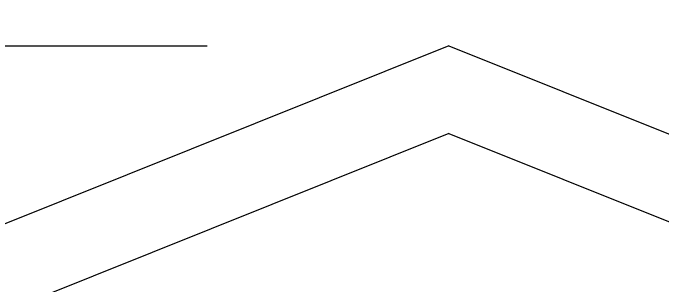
# Model space of a CAD drawing. Header units: millimetres. Extents: x 318905 to 439572, y -5133 to 105868.
# Drawn here: x 425958 to 428179, y 6819 to 7747 of the extents above; entities that cross this region are included whole.
import ezdxf

# ---------------------------------------------------------------- set-up
doc = ezdxf.new("R2010")
doc.units = ezdxf.units.MM
doc.header["$MEASUREMENT"] = 0
doc.linetypes.add('AStair_dashed', pattern=[1800, 800, -1000])
doc.layers.add('0_Stylo_No__1', color=7, linetype='Continuous', lineweight=5)
doc.layers.add('0_Stylo_No__98', color=154, linetype='Continuous', lineweight=0)
doc.layers.add('2D -  Dessin général_Stylo_No__81', color=7, linetype='Continuous', lineweight=13, true_color=0x6a6a6a)
doc.styles.add('STYLE_GENERE_3', font='')
doc.styles.get('STYLE_GENERE_3').set_extended_font_data('Arial')
doc.dimstyles.new('STYLE_GENERE__1', dxfattribs={"dimtxt": 200, "dimasz": 142.5, "dimexe": 0.18, "dimexo": 500, "dimgap": 0.09, "dimtad": 0, "dimtih": 1, "dimtoh": 1, "dimlfac": 0.001, "dimzin": 0, "dimdsep": 46, "dimtxsty": 'STYLE_GENERE_3', "dimblk": 'ARROWHEAD_6', "dimblk1": 'ARROWHEAD_6', "dimblk2": 'ARROWHEAD_6', "dimcen": 0.09, "dimclrd": 154, "dimclre": 154, "dimclrt": 154, "dimazin": 0, "dimtfac": 1, "dimtdec": 4, "dimtmove": 0, "dimatfit": 3, "dimfxl": 0, "dimtolj": 1, "dimtzin": 0, "dimarcsym": 0})

# ---------------------------------------------------------------- blocks, each defined once
blk = doc.blocks.new('*D139')
at = {"layer": '0_Stylo_No__98', "linetype": 'Continuous'}
for p, q in [((421926.9, 7634.3), (421926.9, 7746.8)), ((422001.9, 7559.3), (421851.9, 7709.3)), ((422426.9, 7634.3), (421786.2, 7634.3)), ((421926.9, 3655.7), (421926.9, 7634.3)), ((421926.9, -597.5), (421926.9, 3381.1)), ((421851.9, -522.5), (422001.9, -672.5)), ((422426.9, -597.5), (421786.2, -597.5)), ((421926.9, -710), (421926.9, -597.5))]:
    blk.add_line(p, q, dxfattribs=at)
at = {"layer": '0_Stylo_No__98', "insert": (421659.9, 3418.4), "char_height": 200, "attachment_point": 7, "style": 'STYLE_GENERE_3'}
blk.add_mtext('\\A1;{\\pql;\\fArial|b0|i0|c0|p34;8,23}', dxfattribs=at)
blk = doc.blocks.new('ARROWHEAD_6')
at = {"color": 0, "linetype": 'Continuous', "lineweight": 0}
for p, q in [((-0.5, -0.5), (0.5, 0.5)), ((0, 0), (-1, 0))]:
    blk.add_line(p, q, dxfattribs=at)

msp = doc.modelspace()

# ---------------------------------------------------------------- linework, layer by layer
at = {"layer": '0_Stylo_No__1', "linetype": 'Continuous'}
for p, q in [((427452.003, 7634.319), (422921.248, 5822.017)), ((427452.003, 7634.319), (431982.172, 5817.99)), ((427452.003, 7334.319), (422921.22, 5522.006)), ((427452.003, 7334.319), (431982.172, 5517.99))]:
    msp.add_line(p, q, dxfattribs=at)
at = {"layer": '2D -  Dessin général_Stylo_No__81', "linetype": 'AStair_dashed'}
msp.add_line((420423.305, 7634.343), (427452.003, 7634.319), dxfattribs=at)

# ---------------------------------------------------------------- dimensions: what is measured, and where the dimension line sits
at = {"color": 154, "linetype": 'Continuous', "lineweight": 0}
dim = msp.add_linear_dim(base=(421926.861, 7634.319), p1=(426488.936, -597.466), p2=(427452.003, 7634.319), angle=90, dimstyle='STYLE_GENERE__1', dxfattribs=at)
dim.commit()
dim.dimension.update_dxf_attribs({"geometry": '*D139', "text_midpoint": (421955.059, 3518.427), "dimtype": 160})

doc.saveas('drawing.dxf')
